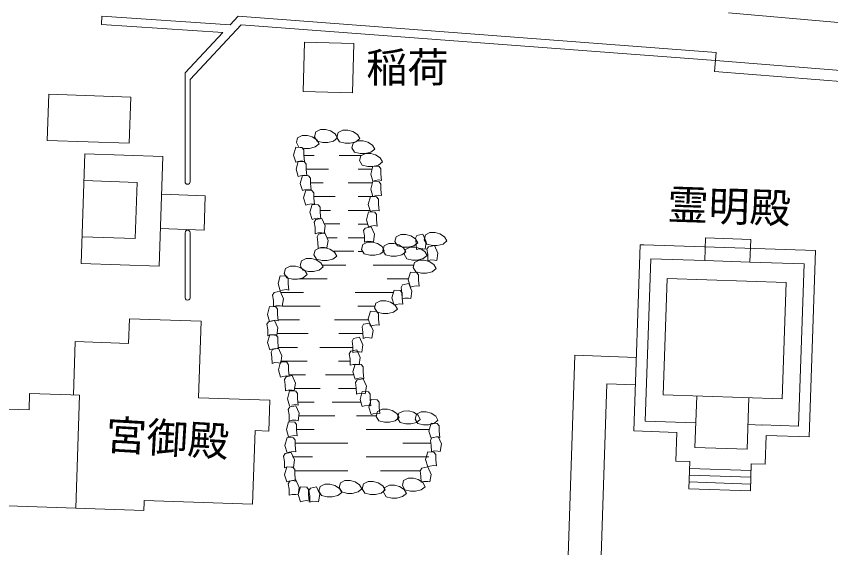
# Model space of a CAD drawing. Units: millimetres, scale not verified. Extents: x 12507 to 806206, y 16900 to 560559.
# Drawn here: x 85390 to 144832, y 182198 to 220982 of the extents above; entities that cross this region are included whole.
import ezdxf
from ezdxf.enums import TextEntityAlignment as Align

# ---------------------------------------------------------------- set-up
doc = ezdxf.new("R2010")
doc.units = ezdxf.units.MM
doc.header["$LTSCALE"] = 1000
doc.layers.add('1-1', color=3, linetype='Continuous', lineweight=13)
doc.styles.add('ＭＳ ゴシック', font='')
doc.styles.get('ＭＳ ゴシック').set_extended_font_data('MS Gothic')

msp = doc.modelspace()

# ---------------------------------------------------------------- linework, layer by layer
at = {"layer": '1-1'}
for p, q in [((145944, 220486), (137367, 221232)), ((91600, 220383), (91640, 220981)), ((91640, 220981), (100988, 220358)), ((100988, 220358), (101572, 220981)), ((101572, 220981), (136462, 218346)), ((91600, 220383), (100457, 219792)), ((101813, 220361), (98079, 216378)), ((136415, 217747), (101813, 220361)), ((97706, 216858), (100457, 219792)), ((106431, 219099), (106325, 215501)), ((106431, 219099), (110030, 218993)), ((109923, 215394), (110030, 218993)), ((136462, 218346), (136351, 216950)), ((176866, 214511), (136415, 217747)), ((97706, 216858), (97706, 208910)), ((98079, 216378), (98079, 208910)), ((176802, 213714), (136351, 216950)), ((87639, 211928), (87754, 215287)), ((93750, 215083), (87754, 215287)), ((106325, 215501), (109923, 215394)), ((93750, 215083), (93636, 211724)), ((87639, 211928), (93636, 211724)), ((90113, 202939), (90385, 210934)), ((90385, 210934), (96082, 210741)), ((95810, 202745), (96082, 210741)), ((94217, 208853), (90321, 208986)), ((94217, 208853), (94077, 204755)), ((99187, 207883), (95984, 207992)), ((99102, 205385), (99187, 207883)), ((99102, 205385), (95902, 205494)), ((97706, 205176), (97706, 200447)), ((98079, 205176), (98079, 200447)), ((94077, 204755), (90186, 204888)), ((135640, 203153), (135696, 204802)), ((138994, 204690), (135696, 204802)), ((138938, 203041), (138994, 204690)), ((130464, 190722), (130927, 204314)), ((130927, 204314), (131187, 204305)), ((143720, 203879), (131187, 204305)), ((143257, 190286), (143720, 203879)), ((95810, 202745), (90113, 202939)), ((131692, 203287), (131289, 191444)), ((135640, 203153), (131692, 203287)), ((135640, 203153), (138938, 203041)), ((138938, 203041), (142886, 202906)), ((142483, 191070), (142886, 202906)), ((132605, 193350), (132894, 201846)), ((141589, 201550), (132894, 201846)), ((141300, 193055), (141589, 201550)), ((93652, 198909), (93591, 197110)), ((98875, 198731), (93652, 198909)), ((98685, 193134), (98875, 198731)), ((89693, 197243), (89560, 193340)), ((89693, 197243), (93591, 197110)), ((125576, 178871), (126167, 196240)), ((126167, 196240), (130637, 196088)), ((127913, 176990), (128498, 194160)), ((128498, 194160), (130579, 194089)), ((86362, 193454), (86322, 192255)), ((86362, 193454), (89367, 193352)), ((90010, 193330), (89367, 193352)), ((90010, 193330), (89730, 185091)), ((141300, 193055), (132605, 193350)), ((134926, 189519), (135053, 193263)), ((103889, 192957), (98685, 193134)), ((103889, 192957), (103813, 190708)), ((138724, 189390), (138852, 193152)), ((82150, 192397), (86322, 192255)), ((134987, 191318), (131289, 191444)), ((138785, 191189), (139844, 191153)), ((142483, 191070), (139797, 191162)), ((102813, 190742), (102631, 185380)), ((103813, 190708), (102813, 190742)), ((133602, 190615), (130464, 190722)), ((133531, 188516), (133602, 190615)), ((140047, 188294), (140119, 190393)), ((140119, 190393), (143257, 190286)), ((138724, 189390), (134926, 189519)), ((134540, 188482), (133531, 188516)), ((134540, 188482), (134473, 186504)), ((139021, 187834), (134525, 187987)), ((139038, 188328), (138970, 186350)), ((139038, 188328), (140047, 188294)), ((139004, 187339), (134515, 187492)), ((138988, 186845), (134490, 186998)), ((138970, 186350), (134473, 186504)), ((94698, 184911), (94719, 185511)), ((94723, 185649), (94719, 185511)), ((102631, 185380), (94723, 185649)), ((94698, 184911), (82283, 185334))]:
    msp.add_line(p, q, dxfattribs=at)
at = {"layer": '1-1', "color": 6}
for p, q in [((107347, 211873), (107763, 211775)), ((108979, 211826), (109394, 211728)), ((105623, 210858), (105782, 211432)), ((105782, 211432), (106234, 211408)), ((106021, 211441), (106437, 211343)), ((106234, 211408), (106369, 211237)), ((106369, 211237), (106369, 210845)), ((110079, 211056), (110495, 210958)), ((105782, 210332), (105623, 210858)), ((106210, 210430), (105941, 210381)), ((106418, 210393), (106210, 210430)), ((106369, 210845), (106418, 210393)), ((105941, 210381), (105782, 210332)), ((105806, 209818), (105965, 210393)), ((105965, 210393), (106418, 210368)), ((106418, 210368), (106552, 210197)), ((106552, 210197), (106552, 209806)), ((110642, 210126), (111057, 210028)), ((111261, 209464), (111420, 210038)), ((111420, 210038), (111872, 210014)), ((111872, 210014), (112007, 209843)), ((112007, 209843), (112007, 209451)), ((105965, 209292), (105806, 209818)), ((106124, 209341), (105965, 209292)), ((106112, 208791), (106271, 209366)), ((106393, 209390), (106124, 209341)), ((106271, 209366), (106724, 209341)), ((106601, 209353), (106393, 209390)), ((106552, 209806), (106601, 209353)), ((106724, 209341), (106858, 209170)), ((111420, 208938), (111261, 209464)), ((112007, 209451), (112055, 208999)), ((106271, 208265), (106112, 208791)), ((106858, 209170), (106858, 208779)), ((106858, 208779), (106907, 208326)), ((111261, 208363), (111420, 208938)), ((111578, 208987), (111420, 208938)), ((111420, 208938), (111872, 208913)), ((111848, 209036), (111578, 208987)), ((112055, 208999), (111848, 209036)), ((111872, 208913), (112007, 208742)), ((112007, 208742), (112007, 208351)), ((106430, 208314), (106271, 208265)), ((106357, 207727), (106516, 208302)), ((106699, 208363), (106430, 208314)), ((106516, 208302), (106968, 208277)), ((106907, 208326), (106699, 208363)), ((106968, 208277), (107103, 208106)), ((107103, 208106), (107103, 207715)), ((111420, 207837), (111261, 208363)), ((112007, 208351), (112055, 207898)), ((106516, 207201), (106357, 207727)), ((107103, 207715), (107152, 207262)), ((111077, 207250), (111236, 207825)), ((111236, 207825), (111689, 207800)), ((111578, 207886), (111420, 207837)), ((111848, 207935), (111578, 207886)), ((111689, 207800), (111823, 207629)), ((111823, 207629), (111823, 207238)), ((112055, 207898), (111848, 207935)), ((106675, 207250), (106516, 207201)), ((106944, 207299), (106675, 207250)), ((106821, 206675), (106980, 207250)), ((107152, 207262), (106944, 207299)), ((106980, 207250), (107433, 207226)), ((107433, 207226), (107567, 207054)), ((107567, 207054), (107567, 206663)), ((111236, 206724), (111077, 207250)), ((111823, 207238), (111872, 206785)), ((106980, 206149), (106821, 206675)), ((107567, 206663), (107616, 206211)), ((110943, 206137), (111102, 206712)), ((111102, 206712), (111554, 206688)), ((111395, 206773), (111236, 206724)), ((111664, 206822), (111395, 206773)), ((111554, 206688), (111689, 206516)), ((111872, 206785), (111664, 206822)), ((111689, 206516), (111689, 206125)), ((107139, 206198), (106980, 206149)), ((107408, 206247), (107139, 206198)), ((107250, 206142), (107142, 205953)), ((107142, 205953), (107198, 205566)), ((107695, 206231), (107250, 206142)), ((107616, 206211), (107408, 206247)), ((107934, 205685), (107695, 206231)), ((107852, 205142), (107934, 205685)), ((111102, 205611), (110943, 206137)), ((111530, 205709), (111261, 205660)), ((111737, 205673), (111530, 205709)), ((111689, 206125), (111737, 205673)), ((107198, 205566), (107214, 205111)), ((107214, 205111), (107414, 205177)), ((107458, 205078), (107350, 204890)), ((107414, 205177), (107688, 205167)), ((107903, 205167), (107458, 205078)), ((107688, 205167), (107852, 205142)), ((108142, 204621), (107903, 205167)), ((110851, 205531), (110742, 205342)), ((110742, 205342), (110798, 204955)), ((111295, 205620), (110851, 205531)), ((111261, 205660), (111102, 205611)), ((111534, 205074), (111295, 205620)), ((107350, 204890), (107406, 204502)), ((107406, 204502), (107422, 204047)), ((108060, 204078), (108142, 204621)), ((110798, 204955), (110814, 204500)), ((110814, 204500), (111015, 204566)), ((111015, 204566), (111288, 204556)), ((111288, 204556), (111452, 204530)), ((111452, 204530), (111534, 205074)), ((114625, 204984), (114517, 204795)), ((114517, 204795), (114573, 204408)), ((115070, 205073), (114625, 204984)), ((115309, 204527), (115070, 205073)), ((115227, 203983), (115309, 204527)), ((107422, 204047), (107622, 204113)), ((107622, 204113), (107896, 204103)), ((107896, 204103), (108060, 204078)), ((113210, 204221), (113626, 204124)), ((114573, 204408), (114589, 203953)), ((114589, 203953), (114789, 204019)), ((114789, 204019), (115062, 204009)), ((115062, 204009), (115227, 203983)), ((115343, 204358), (115759, 204260)), ((115473, 204163), (115365, 203975)), ((115365, 203975), (115420, 203587)), ((115918, 204252), (115473, 204163)), ((116157, 203706), (115918, 204252)), ((110776, 203647), (111191, 203549)), ((112335, 203565), (112750, 203467)), ((115420, 203587), (115437, 203133)), ((116075, 203163), (116157, 203706)), ((107308, 203248), (107724, 203150)), ((113894, 203291), (114310, 203194)), ((115637, 203199), (115437, 203133)), ((115637, 203199), (115910, 203189)), ((115910, 203189), (116075, 203163)), ((106311, 202462), (106727, 202364)), ((114000, 201741), (114159, 202316)), ((114159, 202316), (114612, 202291)), ((114550, 202334), (114966, 202236)), ((114612, 202291), (114746, 202120)), ((114746, 202120), (114746, 201729)), ((104492, 201469), (104651, 202044)), ((104651, 202044), (105103, 202020)), ((105103, 202020), (105238, 201848)), ((105141, 201900), (105557, 201802)), ((105141, 201900), (105557, 201802)), ((105141, 201900), (105557, 201802)), ((105238, 201848), (105238, 201457)), ((114159, 201215), (114000, 201741)), ((114746, 201729), (114795, 201276)), ((104651, 200943), (104492, 201469)), ((104810, 200992), (104651, 200943)), ((105079, 201041), (104810, 200992)), ((105287, 201005), (105079, 201041)), ((105238, 201457), (105287, 201005)), ((112807, 200430), (112966, 201005)), ((112966, 201005), (113418, 200980)), ((113418, 200980), (113553, 200809)), ((113585, 201387), (113476, 201198)), ((113476, 201198), (113532, 200811)), ((114029, 201475), (113585, 201387)), ((114269, 200929), (114029, 201475)), ((114318, 201264), (114159, 201215)), ((114186, 200386), (114269, 200929)), ((114587, 201313), (114318, 201264)), ((114795, 201276), (114587, 201313)), ((104204, 200826), (104095, 200638)), ((104095, 200638), (104151, 200250)), ((104648, 200915), (104204, 200826)), ((104888, 200369), (104648, 200915)), ((104805, 199826), (104888, 200369)), ((112966, 199904), (112807, 200430)), ((113532, 200811), (113548, 200356)), ((113548, 200356), (113749, 200422)), ((113553, 200809), (113553, 200418)), ((113553, 200418), (113602, 199965)), ((113749, 200422), (114022, 200412)), ((114022, 200412), (114186, 200386)), ((103715, 199224), (103874, 199799)), ((103874, 199799), (104327, 199775)), ((104151, 200250), (104167, 199796)), ((104167, 199796), (104368, 199862)), ((104327, 199775), (104461, 199604)), ((104368, 199862), (104641, 199852)), ((104641, 199852), (104805, 199826)), ((113125, 199953), (112966, 199904)), ((113394, 200002), (113125, 199953)), ((113602, 199965), (113394, 200002)), ((103874, 198699), (103715, 199224)), ((104461, 199604), (104461, 199212)), ((104461, 199212), (104510, 198760)), ((111084, 198898), (111243, 199473)), ((111243, 199473), (111695, 199448)), ((111695, 199448), (111830, 199277)), ((111733, 199380), (112149, 199282)), ((111830, 199277), (111830, 198886)), ((103794, 198693), (103685, 198504)), ((104238, 198782), (103794, 198693)), ((104033, 198747), (103874, 198699)), ((104302, 198796), (104033, 198747)), ((104477, 198235), (104238, 198782)), ((104510, 198760), (104302, 198796)), ((111186, 198590), (110741, 198501)), ((111243, 198372), (111084, 198898)), ((111425, 198044), (111186, 198590)), ((111830, 198886), (111879, 198433)), ((103685, 198504), (103741, 198117)), ((103741, 198117), (103757, 197662)), ((104395, 197692), (104477, 198235)), ((110741, 198501), (110633, 198313)), ((110633, 198313), (110688, 197925)), ((111402, 198421), (111243, 198372)), ((111343, 197501), (111425, 198044)), ((111671, 198470), (111402, 198421)), ((111879, 198433), (111671, 198470)), ((103726, 197175), (103885, 197750)), ((103757, 197662), (103958, 197728)), ((103885, 197750), (104337, 197725)), ((103958, 197728), (104231, 197718)), ((104231, 197718), (104395, 197692)), ((104337, 197725), (104472, 197554)), ((104472, 197554), (104472, 197163)), ((110002, 197466), (109893, 197277)), ((110446, 197555), (110002, 197466)), ((110686, 197009), (110446, 197555)), ((110688, 197925), (110705, 197471)), ((110705, 197471), (110905, 197537)), ((110905, 197537), (111178, 197527)), ((111178, 197527), (111343, 197501)), ((103885, 196649), (103726, 197175)), ((104539, 196758), (104094, 196669)), ((104472, 197163), (104521, 196710)), ((104778, 196211), (104539, 196758)), ((109893, 197277), (109949, 196890)), ((109949, 196890), (109965, 196435)), ((110604, 196466), (110686, 197009)), ((104044, 196698), (103885, 196649)), ((104094, 196669), (103986, 196480)), ((103986, 196480), (104042, 196093)), ((104313, 196747), (104044, 196698)), ((104521, 196710), (104313, 196747)), ((104696, 195668), (104778, 196211)), ((109805, 196540), (109696, 196351)), ((109696, 196351), (109752, 195964)), ((110249, 196629), (109805, 196540)), ((109965, 196435), (110166, 196501)), ((110166, 196501), (110439, 196491)), ((110488, 196082), (110249, 196629)), ((110439, 196491), (110604, 196466)), ((104042, 196093), (104058, 195638)), ((104058, 195638), (104258, 195704)), ((104258, 195704), (104532, 195694)), ((104519, 195178), (104678, 195753)), ((104532, 195694), (104696, 195668)), ((104678, 195753), (105131, 195728)), ((105131, 195728), (105265, 195557)), ((109752, 195964), (109768, 195509)), ((109768, 195509), (109969, 195575)), ((109962, 195023), (110121, 195597)), ((109969, 195575), (110242, 195565)), ((110121, 195597), (110573, 195573)), ((110406, 195539), (110488, 196082)), ((110573, 195573), (110708, 195402)), ((104678, 194652), (104519, 195178)), ((105265, 195557), (105265, 195166)), ((105265, 195166), (105314, 194713)), ((110121, 194497), (109962, 195023)), ((110242, 195565), (110406, 195539)), ((110708, 195402), (110708, 195010)), ((110708, 195010), (110757, 194558)), ((104837, 194701), (104678, 194652)), ((105106, 194750), (104837, 194701)), ((105079, 194672), (104971, 194483)), ((104971, 194483), (105026, 194096)), ((105524, 194761), (105079, 194672)), ((105314, 194713), (105106, 194750)), ((105763, 194215), (105524, 194761)), ((110280, 194546), (110121, 194497)), ((110260, 194439), (110151, 194250)), ((110704, 194528), (110260, 194439)), ((110549, 194595), (110280, 194546)), ((110757, 194558), (110549, 194595)), ((110943, 193982), (110704, 194528)), ((105026, 194096), (105043, 193641)), ((105681, 193671), (105763, 194215)), ((110151, 194250), (110207, 193863)), ((110207, 193863), (110223, 193408)), ((110861, 193438), (110943, 193982)), ((105043, 193641), (105243, 193707)), ((105176, 193072), (105335, 193647)), ((105243, 193707), (105516, 193697)), ((105335, 193647), (105787, 193622)), ((105516, 193697), (105681, 193671)), ((105787, 193622), (105922, 193451)), ((105922, 193451), (105922, 193060)), ((110223, 193408), (110424, 193474)), ((110424, 193474), (110697, 193464)), ((110477, 193026), (110636, 193601)), ((110636, 193601), (111089, 193576)), ((110697, 193464), (110861, 193438)), ((111089, 193576), (111223, 193405)), ((111223, 193405), (111223, 193014)), ((105335, 192546), (105176, 193072)), ((105763, 192644), (105494, 192595)), ((105970, 192607), (105763, 192644)), ((105922, 193060), (105970, 192607)), ((110636, 192500), (110477, 193026)), ((111064, 192598), (110795, 192549)), ((111272, 192561), (111064, 192598)), ((111121, 192446), (111280, 193021)), ((111223, 193014), (111272, 192561)), ((111280, 193021), (111733, 192997)), ((111733, 192997), (111867, 192826)), ((111867, 192826), (111867, 192434)), ((105352, 192470), (105243, 192281)), ((105243, 192281), (105299, 191894)), ((105796, 192558), (105352, 192470)), ((106035, 192012), (105796, 192558)), ((105953, 191469), (106035, 192012)), ((110795, 192549), (110636, 192500)), ((111280, 191921), (111121, 192446)), ((111708, 192018), (111439, 191969)), ((111916, 191982), (111708, 192018)), ((111867, 192434), (111916, 191982)), ((105299, 191894), (105315, 191439)), ((105315, 191439), (105516, 191505)), ((105516, 191505), (105789, 191495)), ((105789, 191495), (105953, 191469)), ((111439, 191969), (111280, 191921)), ((111858, 191461), (112274, 191363)), ((105105, 190819), (105264, 191393)), ((105264, 190293), (105105, 190819)), ((105264, 191393), (105716, 191369)), ((105716, 191369), (105851, 191198)), ((105851, 191198), (105851, 190807)), ((113404, 191332), (113820, 191234)), ((114692, 191268), (115108, 191170)), ((115501, 190707), (115660, 191282)), ((115660, 191282), (116112, 191258)), ((116112, 191258), (116247, 191087)), ((116247, 191087), (116247, 190695)), ((104999, 189658), (105158, 190233)), ((105158, 190233), (105611, 190208)), ((105423, 190342), (105264, 190293)), ((105692, 190391), (105423, 190342)), ((105900, 190354), (105692, 190391)), ((105851, 190807), (105900, 190354)), ((115660, 190182), (115501, 190707)), ((115730, 190228), (115621, 190039)), ((115819, 190231), (115660, 190182)), ((116174, 190317), (115730, 190228)), ((116088, 190279), (115819, 190231)), ((116296, 190243), (116088, 190279)), ((116414, 189771), (116174, 190317)), ((116247, 190695), (116296, 190243)), ((105158, 189132), (104999, 189658)), ((105611, 190208), (105745, 190037)), ((105745, 190037), (105745, 189646)), ((105745, 189646), (105794, 189193)), ((115621, 190039), (115677, 189652)), ((115677, 189652), (115693, 189197)), ((116332, 189227), (116414, 189771)), ((105009, 189062), (104900, 188873)), ((105453, 189151), (105009, 189062)), ((105317, 189181), (105158, 189132)), ((105586, 189230), (105317, 189181)), ((105693, 188605), (105453, 189151)), ((105794, 189193), (105586, 189230)), ((115262, 188629), (115421, 189204)), ((115421, 189204), (115873, 189179)), ((115693, 189197), (115894, 189263)), ((115873, 189179), (116008, 189008)), ((115894, 189263), (116167, 189253)), ((116167, 189253), (116332, 189227)), ((104900, 188873), (104956, 188486)), ((104956, 188486), (104972, 188031)), ((105611, 188061), (105693, 188605)), ((115421, 188103), (115262, 188629)), ((116008, 189008), (116008, 188617)), ((116008, 188617), (116056, 188164)), ((104972, 188031), (105173, 188097)), ((104973, 187521), (105132, 188096)), ((105132, 188096), (105584, 188071)), ((105173, 188097), (105446, 188087)), ((105446, 188087), (105611, 188061)), ((105584, 188071), (105719, 187900)), ((105719, 187900), (105719, 187509)), ((114981, 188007), (114873, 187818)), ((115426, 188095), (114981, 188007)), ((115580, 188152), (115421, 188103)), ((115665, 187549), (115426, 188095)), ((115849, 188201), (115580, 188152)), ((116056, 188164), (115849, 188201)), ((105132, 186995), (104973, 187521)), ((105719, 187509), (105768, 187056)), ((114873, 187818), (114928, 187431)), ((114928, 187431), (114945, 186976)), ((115583, 187006), (115665, 187549)), ((105291, 187044), (105132, 186995)), ((105352, 187057), (105243, 186868)), ((105243, 186868), (105299, 186481)), ((105560, 187093), (105291, 187044)), ((105796, 187146), (105352, 187057)), ((105768, 187056), (105560, 187093)), ((106036, 186600), (105796, 187146)), ((114945, 186976), (115145, 187042)), ((115145, 187042), (115418, 187032)), ((115418, 187032), (115583, 187006)), ((105299, 186481), (105315, 186026)), ((105315, 186026), (105516, 186092)), ((105516, 186092), (105789, 186082)), ((105789, 186082), (105953, 186056)), ((105953, 186056), (106036, 186600)), ((105975, 186070), (106134, 186645)), ((106134, 185544), (105975, 186070)), ((106134, 186645), (106587, 186620)), ((106587, 186620), (106721, 186449)), ((106721, 186449), (106721, 186058)), ((106721, 186058), (106770, 185605)), ((106856, 186556), (106747, 186367)), ((106747, 186367), (106803, 185980)), ((107300, 186645), (106856, 186556)), ((107539, 186098), (107300, 186645)), ((107457, 185555), (107539, 186098)), ((109141, 186265), (109556, 186167)), ((110829, 186186), (111245, 186088)), ((113757, 186423), (114173, 186325)), ((106293, 185593), (106134, 185544)), ((106562, 185642), (106293, 185593)), ((106770, 185605), (106562, 185642)), ((106803, 185980), (106819, 185525)), ((106819, 185525), (107020, 185591)), ((107020, 185591), (107293, 185581)), ((107293, 185581), (107457, 185555)), ((107663, 186001), (108079, 185903)), ((112386, 185922), (112801, 185824))]:
    msp.add_line(p, q, dxfattribs=at)
at = {"layer": '1-1', "color": 4}
for p, q in [((106380, 210820), (107123, 210820)), ((108967, 210820), (110579, 210820)), ((106566, 209829), (108177, 209833)), ((110331, 209820), (111353, 209820)), ((106845, 208820), (107790, 208820)), ((109618, 208820), (111400, 208820)), ((107092, 207830), (108673, 207834)), ((110331, 207820), (111353, 207820)), ((107557, 206820), (108332, 206820)), ((109618, 206820), (111167, 206820)), ((107867, 205832), (109014, 205834)), ((110331, 205820), (111043, 205820)), ((108053, 204820), (108812, 204820)), ((109618, 204820), (110827, 204820)), ((108564, 203833), (110036, 203836)), ((110331, 203820), (110671, 203820)), ((107728, 202820), (109432, 202820)), ((111431, 202820), (114421, 202820)), ((106027, 201828), (108069, 201832)), ((112453, 201820), (114049, 201820)), ((106349, 200829), (104675, 200826)), ((110129, 200820), (112903, 200820)), ((104805, 199826), (107573, 199831)), ((110317, 199820), (111575, 199820)), ((106054, 198828), (104504, 198825)), ((108607, 198820), (111092, 198820)), ((104412, 197825), (106699, 197830)), ((108931, 197820), (110693, 197820)), ((104484, 196820), (105903, 196820)), ((107556, 196820), (109953, 196820)), ((108003, 196820), (109953, 196820)), ((106617, 195820), (104701, 195820)), ((108896, 195820), (109742, 195820)), ((105288, 194820), (106499, 194820)), ((107967, 194820), (110000, 194820)), ((107580, 193820), (105688, 193820)), ((108907, 193820), (110212, 193820)), ((105946, 192820), (107133, 192820)), ((108449, 192820), (110529, 192820)), ((108637, 191820), (106005, 191820)), ((110212, 191820), (111680, 191820)), ((105852, 190820), (107133, 190820)), ((110928, 190820), (115511, 190820)), ((109589, 189820), (105711, 189820)), ((113596, 189820), (115664, 189820)), ((105547, 188820), (107004, 188820)), ((110928, 188820), (115511, 188820)), ((109589, 187820), (105711, 187820)), ((111962, 187820), (114865, 187820))]:
    msp.add_line(p, q, dxfattribs=at)
at = {"layer": '1-1', "color": 6}
for points in [[(106021, 211441), (105831, 211763), (105926, 212117), (106258, 212281), (106641, 212288), (106993, 212190), (107329, 211968), (107496, 211671), (107215, 211444), (106794, 211342), (106437, 211343)], [(107347, 211873), (107157, 212194), (107252, 212549), (107584, 212712), (107967, 212720), (108319, 212621), (108655, 212400), (108822, 212103), (108541, 211875), (108120, 211774), (107763, 211775)], [(108979, 211826), (108788, 212148), (108884, 212502), (109215, 212666), (109598, 212673), (109950, 212575), (110286, 212354), (110453, 212056), (110172, 211829), (109752, 211727), (109394, 211728)], [(110079, 211056), (109889, 211377), (109984, 211732), (110316, 211895), (110699, 211903), (111050, 211804), (111387, 211583), (111554, 211286), (111273, 211058), (110852, 210957), (110495, 210958)], [(110642, 210126), (110451, 210448), (110547, 210802), (110878, 210966), (111261, 210973), (111613, 210875), (111949, 210654), (112117, 210356), (111835, 210129), (111415, 210028), (111057, 210028)], [(115343, 204358), (115153, 204680), (115249, 205034), (115580, 205198), (115963, 205205), (116315, 205107), (116651, 204886), (116818, 204588), (116537, 204361), (116117, 204259), (115759, 204260)], [(110776, 203647), (110585, 203969), (110681, 204323), (111012, 204487), (111395, 204494), (111747, 204396), (112083, 204174), (112250, 203877), (111969, 203650), (111549, 203548), (111191, 203549)], [(113210, 204221), (113020, 204543), (113115, 204897), (113447, 205061), (113830, 205069), (114181, 204970), (114518, 204749), (114685, 204451), (114403, 204224), (113983, 204123), (113626, 204124)], [(107308, 203248), (107118, 203570), (107213, 203924), (107545, 204088), (107928, 204095), (108279, 203997), (108616, 203776), (108783, 203478), (108502, 203251), (108081, 203150), (107724, 203150)], [(112335, 203565), (112144, 203887), (112240, 204241), (112571, 204405), (112954, 204412), (113306, 204314), (113642, 204092), (113810, 203795), (113528, 203568), (113108, 203466), (112750, 203467)], [(113894, 203291), (113703, 203613), (113799, 203967), (114131, 204131), (114513, 204139), (114865, 204040), (115201, 203819), (115369, 203521), (115087, 203294), (114667, 203193), (114310, 203194)], [(106311, 202462), (106121, 202784), (106216, 203138), (106548, 203302), (106931, 203309), (107282, 203211), (107618, 202989), (107786, 202692), (107504, 202465), (107084, 202363), (106727, 202364)], [(105141, 201900), (104951, 202222), (105046, 202576), (105378, 202740), (105761, 202747), (106112, 202649), (106448, 202428), (106616, 202130), (106334, 201903), (105914, 201801), (105557, 201802)], [(105141, 201900), (104951, 202222), (105046, 202576), (105378, 202740), (105761, 202747), (106112, 202649), (106448, 202428), (106616, 202130), (106334, 201903), (105914, 201801), (105557, 201802)], [(105141, 201900), (104951, 202222), (105046, 202576), (105378, 202740), (105761, 202747), (106112, 202649), (106448, 202428), (106616, 202130), (106334, 201903), (105914, 201801), (105557, 201802)], [(114550, 202334), (114360, 202656), (114455, 203010), (114787, 203174), (115170, 203181), (115522, 203083), (115858, 202862), (116025, 202564), (115744, 202337), (115323, 202235), (114966, 202236)], [(111733, 199380), (111543, 199702), (111638, 200056), (111970, 200220), (112353, 200227), (112704, 200129), (113040, 199907), (113208, 199610), (112926, 199383), (112506, 199281), (112149, 199282)], [(111858, 191461), (111668, 191783), (111763, 192137), (112095, 192301), (112478, 192308), (112830, 192210), (113166, 191989), (113333, 191691), (113052, 191464), (112631, 191362), (112274, 191363)], [(113404, 191332), (113214, 191654), (113309, 192008), (113641, 192172), (114024, 192179), (114375, 192081), (114712, 191860), (114879, 191562), (114598, 191335), (114177, 191234), (113820, 191234)], [(114692, 191268), (114502, 191590), (114597, 191944), (114929, 192108), (115312, 192115), (115664, 192017), (116000, 191795), (116167, 191498), (115886, 191270), (115465, 191169), (115108, 191170)], [(113757, 186423), (113567, 186745), (113662, 187099), (113994, 187263), (114377, 187270), (114729, 187172), (115065, 186951), (115232, 186653), (114951, 186426), (114530, 186324), (114173, 186325)], [(107663, 186001), (107473, 186323), (107568, 186677), (107900, 186841), (108283, 186848), (108635, 186750), (108971, 186529), (109138, 186231), (108857, 186004), (108436, 185902), (108079, 185903)], [(109141, 186265), (108950, 186587), (109046, 186941), (109377, 187105), (109760, 187112), (110112, 187014), (110448, 186792), (110616, 186495), (110334, 186267), (109914, 186166), (109556, 186167)], [(110829, 186186), (110639, 186507), (110734, 186862), (111066, 187025), (111449, 187033), (111800, 186934), (112137, 186713), (112304, 186416), (112022, 186188), (111602, 186087), (111245, 186088)], [(112386, 185922), (112195, 186244), (112291, 186598), (112622, 186762), (113005, 186769), (113357, 186671), (113693, 186449), (113860, 186152), (113579, 185924), (113159, 185823), (112801, 185824)]]:
    msp.add_lwpolyline(points, dxfattribs=at)
at = {"layer": '1-1'}
for centre, start, end in [((97892, 208910), 180.00001, 0.00001), ((97892, 205176), 0, 180.00001), ((97892, 200447), 180.00001, 0.00468)]:
    msp.add_arc(centre, 187, start, end, dxfattribs=at)

# ---------------------------------------------------------------- texts
at = {"layer": '1-1', "style": 'ＭＳ ゴシック'}
msp.add_text('稲荷', height=2199, dxfattribs=at).set_placement((110935, 215496), align=Align.BOTTOM_LEFT)
for s, rotation, p in [('霊明殿', 358.051, (132861, 205515)), ('宮御殿', 356.677, (91821, 188703))]:
    msp.add_text(s, height=2199, rotation=rotation, dxfattribs=at).set_placement(p, align=Align.BOTTOM_LEFT)

doc.saveas('drawing.dxf')
